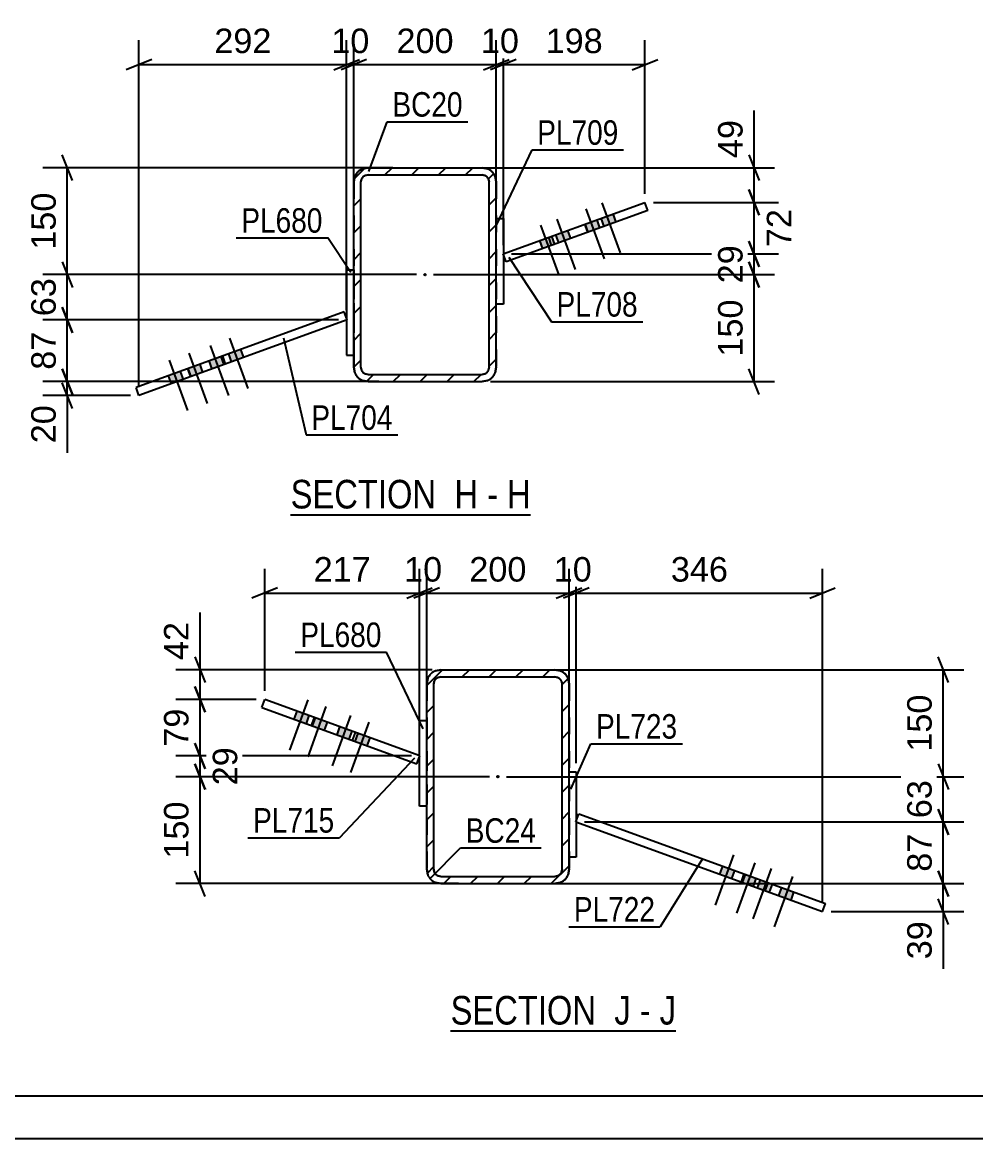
# Model space of a CAD drawing. Header units: millimetres. Extents: x -424 to 417, y -243 to 351.
# Drawn here: x -191.5 to -80, y -242.8 to -112.3 of the extents above; entities that cross this region are included whole.
import ezdxf

# ---------------------------------------------------------------- set-up
doc = ezdxf.new("R2010")
doc.units = ezdxf.units.MM
doc.linetypes.add('DXK_LINE_DOT2', pattern=[3.9198, 1.9599, -1.9599])
doc.linetypes.add('DXK_LINE_DOT3', pattern=[5.9187, 2.979, -0.9799, 0.9799, -0.9799])
doc.styles.add('Arial', font='ARIAL.TTF', dxfattribs={"height": 0.2})
doc.styles.add('Arial Narrow', font='ARIALN.TTF', dxfattribs={"height": 0.2})

# ---------------------------------------------------------------- blocks, each defined once
blk = doc.blocks.new('Unknown-284935898-1134')
at = {"color": 5, "linetype": 'Continuous'}
for p, q in [((-419.47, -237.77), (411.53, -237.77)), ((-424.47, -242.77), (416.53, -242.77))]:
    blk.add_line(p, q, dxfattribs=at)
blk = doc.blocks.new('Unknown-284935898-23 - 12890')
at = {"color": 6, "linetype": 'Continuous'}
blk.add_line((-160.09, -169.84), (-132.02, -169.84), dxfattribs=at)
at = {"color": 0, "linetype": 'Continuous'}
for points in [[(-141.98, -169.09), (-141.98, -165.59), (-160.09, -165.59), (-160.09, -169.09)], [(-138.16, -169.09), (-138.16, -165.59), (-140.93, -165.59), (-140.93, -169.09)], [(-135.83, -169.09), (-135.83, -165.59), (-137.11, -165.59), (-137.11, -169.09)], [(-132.02, -169.09), (-132.02, -165.59), (-134.78, -165.59), (-134.78, -169.09)]]:
    blk.add_wipeout(points, dxfattribs=at)
at = {"color": 7, "linetype": 'Continuous', "style": 'Arial Narrow'}
for s, p in [('SECTION ', (-160.09, -169.09)), ('H', (-140.93, -169.09)), ('H', (-134.78, -169.09)), ('-', (-137.11, -169.09))]:
    blk.add_text(s, height=3.34, dxfattribs=at).set_placement(p)
blk = doc.blocks.new('Unknown-284935898-24 - 13283')
at = {"color": 6, "linetype": 'Continuous'}
blk.add_line((-141.38, -230.18), (-115.02, -230.18), dxfattribs=at)
at = {"color": 0, "linetype": 'Continuous'}
for points in [[(-123.28, -229.43), (-123.28, -225.93), (-141.38, -225.93), (-141.38, -229.43)], [(-120.31, -229.43), (-120.31, -225.93), (-122.23, -225.93), (-122.23, -229.43)], [(-117.98, -229.43), (-117.98, -225.93), (-119.26, -225.93), (-119.26, -229.43)], [(-115.02, -229.43), (-115.02, -225.93), (-116.93, -225.93), (-116.93, -229.43)]]:
    blk.add_wipeout(points, dxfattribs=at)
at = {"color": 7, "linetype": 'Continuous', "style": 'Arial Narrow'}
for s, p in [('SECTION ', (-141.38, -229.43)), ('J', (-122.23, -229.43)), ('J', (-116.93, -229.43)), ('-', (-119.26, -229.43))]:
    blk.add_text(s, height=3.34, dxfattribs=at).set_placement(p)
blk = doc.blocks.new('Part-284935898-12977 - 12890')
at = {"color": 2, "linetype": 'Continuous'}
for p, q in [((-135.25, -139.33), (-118.66, -133.3)), ((-118.32, -134.24), (-134.9, -140.27)), ((-118.32, -134.24), (-118.66, -133.3)), ((-129.56, -138.33), (-129.9, -137.39)), ((-134.9, -140.27), (-135.25, -139.33))]:
    blk.add_line(p, q, dxfattribs=at)
at = {"color": 7, "linetype": 'DXK_LINE_DOT2'}
blk.add_line((-125.29, -136.77), (-125.64, -135.83), dxfattribs=at)
blk = doc.blocks.new('Part-284935898-12896 - 12890')
at = {"linetype": 'Continuous'}
h = blk.add_hatch(dxfattribs=at)
h.set_pattern_fill('', scale=0.7, style=0, pattern_type=0)
h.set_pattern_definition([(45, (-152.7036, -152.5855), (-1.57154, 1.57154), [])])
h.paths.add_polyline_path([(-152.7, -130.92), (-152.7, -152.59), (-152.58, -153.22), (-152.22, -153.76), (-151.67, -154.13), (-151.04, -154.25), (-137.7, -154.25), (-137.07, -154.13), (-136.53, -153.76), (-136.16, -153.22), (-136.04, -152.59), (-136.04, -130.92), (-136.16, -130.28), (-136.53, -129.74), (-137.07, -129.38), (-137.7, -129.25), (-151.04, -129.25), (-151.67, -129.38), (-152.22, -129.74), (-152.58, -130.28)])
h.paths.add_polyline_path([(-151.63, -130.33), (-151.36, -130.15), (-151.04, -130.09), (-137.7, -130.09), (-137.38, -130.15), (-137.11, -130.33), (-136.93, -130.6), (-136.87, -130.92), (-136.87, -152.59), (-136.93, -152.9), (-137.11, -153.17), (-137.38, -153.36), (-137.7, -153.42), (-151.04, -153.42), (-151.36, -153.36), (-151.63, -153.17), (-151.81, -152.9), (-151.87, -152.59), (-151.87, -130.92), (-151.81, -130.6)])
blk.add_hatch(color=246, dxfattribs=at).paths.add_polyline_path([(-144.37, -141.85, -1), (-144.37, -141.65, -1)])
at = {"color": 7, "linetype": 'DXK_LINE_DOT2'}
for p, q in [((-152.7, -130.92), (-152.58, -130.28)), ((-151.67, -129.38), (-151.04, -129.25)), ((-151.04, -130.09), (-151.36, -130.15)), ((-151.04, -129.25), (-137.7, -129.25)), ((-151.04, -130.09), (-137.7, -130.09)), ((-137.7, -129.25), (-137.07, -129.38)), ((-137.38, -130.15), (-137.7, -130.09)), ((-136.16, -130.28), (-136.04, -130.92)), ((-152.7, -130.92), (-152.7, -152.59)), ((-151.81, -130.6), (-151.87, -130.92)), ((-151.87, -152.59), (-151.87, -130.92)), ((-136.87, -130.92), (-136.93, -130.6)), ((-136.87, -152.59), (-136.87, -130.92)), ((-136.04, -130.92), (-136.04, -152.59)), ((-152.58, -153.22), (-152.7, -152.59)), ((-151.87, -152.59), (-151.81, -152.9)), ((-136.93, -152.9), (-136.87, -152.59)), ((-136.04, -152.59), (-136.16, -153.22)), ((-151.36, -153.36), (-151.04, -153.42)), ((-151.04, -153.42), (-137.7, -153.42)), ((-137.7, -153.42), (-137.38, -153.36)), ((-151.04, -154.25), (-151.67, -154.13)), ((-151.04, -154.25), (-137.7, -154.25)), ((-137.07, -154.13), (-137.7, -154.25))]:
    blk.add_line(p, q, dxfattribs=at)
at = {"color": 2, "linetype": 'Continuous'}
for p, q in [((-152.58, -130.28), (-152.7, -130.92)), ((-151.04, -129.25), (-151.67, -129.38)), ((-151.36, -130.15), (-151.04, -130.09)), ((-151.04, -129.25), (-137.7, -129.25)), ((-151.04, -130.09), (-137.7, -130.09)), ((-137.07, -129.38), (-137.7, -129.25)), ((-137.7, -130.09), (-137.38, -130.15)), ((-136.04, -130.92), (-136.16, -130.28)), ((-152.7, -152.59), (-152.7, -130.92)), ((-151.87, -130.92), (-151.81, -130.6)), ((-151.87, -152.59), (-151.87, -130.92)), ((-136.93, -130.6), (-136.87, -130.92)), ((-136.87, -152.59), (-136.87, -130.92)), ((-136.04, -152.59), (-136.04, -130.92)), ((-152.7, -152.59), (-152.58, -153.22)), ((-151.81, -152.9), (-151.87, -152.59)), ((-136.87, -152.59), (-136.93, -152.9)), ((-136.16, -153.22), (-136.04, -152.59)), ((-151.04, -153.42), (-151.36, -153.36)), ((-151.04, -153.42), (-137.7, -153.42)), ((-137.38, -153.36), (-137.7, -153.42)), ((-151.67, -154.13), (-151.04, -154.25)), ((-151.04, -154.25), (-137.7, -154.25)), ((-137.7, -154.25), (-137.07, -154.13))]:
    blk.add_line(p, q, dxfattribs=at)
at = {"color": 7, "linetype": 'DXK_LINE_DOT3'}
blk.add_line((-144.37, -141.75), (-144.37, -141.75), dxfattribs=at)
at = {"color": 246, "linetype": 'DXK_LINE_DOT2'}
blk.add_line((-144.37, -141.75), (-144.37, -141.75), dxfattribs=at)
at = {"color": 246, "linetype": 'Continuous'}
blk.add_circle((-144.37, -141.75), 0.1, dxfattribs=at)
at = {"color": 7, "linetype": 'DXK_LINE_DOT2'}
for centre, radius, start, end in [((-151.04, -130.92), 1.67, 112.5, 157.5), ((-151.04, -130.92), 0.833, 112.5, 157.5), ((-137.7, -130.92), 0.833, 22.5, 67.5), ((-137.7, -130.92), 1.67, 22.5, 67.5), ((-151.04, -152.59), 1.67, 202.5, 247.5), ((-151.04, -152.59), 0.833, 202.5, 247.5), ((-137.7, -152.59), 0.833, 292.5, 337.5), ((-137.7, -152.59), 1.67, 292.5, 337.5)]:
    blk.add_arc(centre, radius, start, end, dxfattribs=at)
at = {"color": 2, "linetype": 'Continuous'}
for centre, radius, start, end in [((-151.04, -130.92), 1.67, 112.5, 157.5), ((-151.04, -130.92), 0.833, 112.5, 157.5), ((-137.7, -130.92), 0.833, 22.5, 67.5), ((-137.7, -130.92), 1.67, 22.5, 67.5), ((-151.04, -152.59), 1.67, 202.5, 247.5), ((-151.04, -152.59), 0.833, 202.5, 247.5), ((-137.7, -152.59), 0.833, 292.5, 337.5), ((-137.7, -152.59), 1.67, 292.5, 337.5)]:
    blk.add_arc(centre, radius, start, end, dxfattribs=at)
blk = doc.blocks.new('Bolt-284935898-13014 - 12890')
at = {"linetype": 'Continuous'}
for points in [[(-168.24, -151.34), (-169.65, -151.85), (-169.31, -152.79), (-167.9, -152.28)], [(-165.96, -150.51), (-167.37, -151.02), (-167.03, -151.96), (-165.62, -151.45)], [(-170.73, -152.25), (-172.14, -152.76), (-171.8, -153.7), (-170.39, -153.19)], [(-173.01, -153.08), (-174.42, -153.59), (-174.08, -154.53), (-172.67, -154.02)]]:
    blk.add_hatch(color=1, dxfattribs=at).paths.add_polyline_path(points)
at = {"color": 1, "linetype": 'Continuous'}
for p, q in [((-169.52, -150.03), (-167.38, -155.9)), ((-167.23, -149.2), (-165.1, -155.07)), ((-172, -150.94), (-169.87, -156.81)), ((-168.24, -151.34), (-167.9, -152.28)), ((-167.37, -151.02), (-167.03, -151.96)), ((-165.96, -150.51), (-165.62, -151.45)), ((-174.29, -151.77), (-172.15, -157.64)), ((-170.73, -152.25), (-170.39, -153.19)), ((-169.65, -151.85), (-169.31, -152.79)), ((-174.42, -153.59), (-174.08, -154.53)), ((-173.01, -153.08), (-172.67, -154.02)), ((-172.14, -152.76), (-171.8, -153.7))]:
    blk.add_line(p, q, dxfattribs=at)
blk = doc.blocks.new('Part-284935898-12942 - 12890')
at = {"color": 2, "linetype": 'Continuous'}
for p, q in [((-136.04, -145.19), (-136.04, -135.19)), ((-136.04, -135.19), (-135.2, -135.19)), ((-135.2, -135.19), (-135.2, -145.19)), ((-135.2, -145.19), (-136.04, -145.19))]:
    blk.add_line(p, q, dxfattribs=at)
blk = doc.blocks.new('Part-284935898-12988 - 12890')
at = {"color": 2, "linetype": 'Continuous'}
for p, q in [((-153.84, -146.1), (-178.18, -154.96)), ((-153.49, -147.04), (-153.84, -146.1)), ((-153.49, -147.04), (-177.84, -155.9)), ((-167.7, -152.21), (-168.04, -151.27)), ((-177.84, -155.9), (-178.18, -154.96))]:
    blk.add_line(p, q, dxfattribs=at)
at = {"color": 7, "linetype": 'DXK_LINE_DOT2'}
blk.add_line((-171.72, -153.67), (-172.06, -152.73), dxfattribs=at)
blk = doc.blocks.new('Part-284935898-12964 - 12890')
at = {"color": 2, "linetype": 'Continuous'}
for p, q in [((-153.54, -141.18), (-153.54, -151.18)), ((-153.54, -141.18), (-152.7, -141.18)), ((-153.54, -151.18), (-152.7, -151.18))]:
    blk.add_line(p, q, dxfattribs=at)
at = {"color": 7, "linetype": 'DXK_LINE_DOT2'}
blk.add_line((-152.7, -141.18), (-152.7, -151.18), dxfattribs=at)
blk = doc.blocks.new('Bolt-284935898-13003 - 12890')
at = {"linetype": 'Continuous'}
for points in [[(-124.29, -135.35), (-125.7, -135.86), (-125.36, -136.8), (-123.95, -136.29)], [(-122.4, -134.66), (-123.81, -135.17), (-123.47, -136.11), (-122.06, -135.6)], [(-127.69, -136.58), (-129.1, -137.1), (-128.76, -138.04), (-127.35, -137.52)], [(-129.58, -137.27), (-130.99, -137.78), (-130.65, -138.72), (-129.24, -138.21)]]:
    blk.add_hatch(color=1, dxfattribs=at).paths.add_polyline_path(points)
at = {"color": 1, "linetype": 'Continuous'}
for p, q in [((-125.57, -134.04), (-123.43, -139.91)), ((-123.68, -133.35), (-121.54, -139.22)), ((-128.97, -135.27), (-126.83, -141.15)), ((-124.29, -135.35), (-123.95, -136.29)), ((-123.81, -135.17), (-123.47, -136.11)), ((-122.4, -134.66), (-122.06, -135.6)), ((-130.86, -135.96), (-128.72, -141.83)), ((-127.69, -136.58), (-127.35, -137.52)), ((-125.7, -135.86), (-125.36, -136.8)), ((-130.99, -137.78), (-130.65, -138.72)), ((-129.58, -137.27), (-129.24, -138.21)), ((-129.1, -137.1), (-128.76, -138.04))]:
    blk.add_line(p, q, dxfattribs=at)
blk = doc.blocks.new('Part-284935898-13380 - 13283')
at = {"color": 2, "linetype": 'Continuous'}
for p, q in [((-126.73, -205.73), (-126.38, -204.79)), ((-126.38, -204.79), (-97.54, -215.29)), ((-126.73, -205.73), (-97.88, -216.23)), ((-107.23, -212.83), (-106.89, -211.89)), ((-97.88, -216.23), (-97.54, -215.29))]:
    blk.add_line(p, q, dxfattribs=at)
at = {"color": 7, "linetype": 'DXK_LINE_DOT2'}
blk.add_line((-104.59, -213.79), (-104.24, -212.85), dxfattribs=at)
blk = doc.blocks.new('Bolt-284935898-13406 - 13283')
at = {"linetype": 'Continuous'}
for points in [[(-109.92, -211.85), (-108.51, -212.36), (-108.17, -211.42), (-109.57, -210.91)], [(-107.41, -212.76), (-106, -213.27), (-105.66, -212.34), (-107.07, -211.82)], [(-105.52, -213.45), (-104.11, -213.96), (-103.77, -213.02), (-105.17, -212.51)], [(-103.01, -214.36), (-101.6, -214.88), (-101.26, -213.94), (-102.67, -213.42)]]:
    blk.add_hatch(color=1, dxfattribs=at).paths.add_polyline_path(points)
at = {"color": 1, "linetype": 'Continuous'}
for p, q in [((-108.3, -209.6), (-110.44, -215.47)), ((-109.57, -210.91), (-109.92, -211.85)), ((-108.17, -211.42), (-108.51, -212.36)), ((-105.79, -210.51), (-107.93, -216.39)), ((-103.9, -211.2), (-106.04, -217.07)), ((-107.07, -211.82), (-107.41, -212.76)), ((-105.66, -212.34), (-106, -213.27)), ((-105.17, -212.51), (-105.52, -213.45)), ((-101.39, -212.11), (-103.53, -217.99)), ((-103.77, -213.02), (-104.11, -213.96)), ((-102.67, -213.42), (-103.01, -214.36)), ((-101.26, -213.94), (-101.6, -214.88))]:
    blk.add_line(p, q, dxfattribs=at)
blk = doc.blocks.new('Part-284935898-13287 - 13283')
at = {"linetype": 'Continuous'}
h = blk.add_hatch(dxfattribs=at)
h.set_pattern_fill('', scale=0.7, style=0, pattern_type=0)
h.set_pattern_definition([(45, (-127.6437, -188.977), (-1.57154, 1.57154), [])])
h.paths.add_polyline_path([(-127.52, -189.61), (-127.64, -188.98), (-128.01, -188.44), (-128.55, -188.08), (-129.18, -187.95), (-142.52, -187.95), (-143.15, -188.08), (-143.7, -188.44), (-144.06, -188.98), (-144.18, -189.61), (-144.18, -211.28), (-144.06, -211.92), (-143.7, -212.46), (-143.15, -212.82), (-142.52, -212.95), (-129.18, -212.95), (-128.55, -212.82), (-128.01, -212.46), (-127.64, -211.92), (-127.52, -211.28)])
h.paths.add_polyline_path([(-128.41, -211.6), (-128.59, -211.87), (-128.86, -212.05), (-129.18, -212.11), (-142.52, -212.11), (-142.84, -212.05), (-143.11, -211.87), (-143.29, -211.6), (-143.35, -211.28), (-143.35, -189.61), (-143.29, -189.3), (-143.11, -189.03), (-142.84, -188.84), (-142.52, -188.78), (-129.18, -188.78), (-128.86, -188.84), (-128.59, -189.03), (-128.41, -189.3), (-128.35, -189.61), (-128.35, -211.28)])
blk.add_hatch(color=246, dxfattribs=at).paths.add_polyline_path([(-135.85, -200.55, -1), (-135.85, -200.35, -1)])
at = {"color": 7, "linetype": 'DXK_LINE_DOT2'}
for p, q in [((-144.18, -189.61), (-144.06, -188.98)), ((-143.15, -188.08), (-142.52, -187.95)), ((-142.52, -188.78), (-142.84, -188.84)), ((-142.52, -187.95), (-129.18, -187.95)), ((-142.52, -188.78), (-129.18, -188.78)), ((-129.18, -187.95), (-128.55, -188.08)), ((-128.86, -188.84), (-129.18, -188.78)), ((-127.64, -188.98), (-127.52, -189.61)), ((-144.18, -189.61), (-144.18, -211.28)), ((-143.29, -189.3), (-143.35, -189.61)), ((-143.35, -211.28), (-143.35, -189.61)), ((-128.35, -189.61), (-128.41, -189.3)), ((-128.35, -211.28), (-128.35, -189.61)), ((-127.52, -189.61), (-127.52, -211.28)), ((-144.06, -211.92), (-144.18, -211.28)), ((-143.35, -211.28), (-143.29, -211.6)), ((-128.41, -211.6), (-128.35, -211.28)), ((-127.52, -211.28), (-127.64, -211.92)), ((-142.84, -212.05), (-142.52, -212.11)), ((-142.52, -212.11), (-129.18, -212.11)), ((-129.18, -212.11), (-128.86, -212.05)), ((-142.52, -212.95), (-143.15, -212.82)), ((-142.52, -212.95), (-129.18, -212.95)), ((-128.55, -212.82), (-129.18, -212.95))]:
    blk.add_line(p, q, dxfattribs=at)
at = {"color": 2, "linetype": 'Continuous'}
for p, q in [((-144.06, -188.98), (-144.18, -189.61)), ((-142.52, -187.95), (-143.15, -188.08)), ((-142.84, -188.84), (-142.52, -188.78)), ((-142.52, -187.95), (-129.18, -187.95)), ((-142.52, -188.78), (-129.18, -188.78)), ((-128.55, -188.08), (-129.18, -187.95)), ((-129.18, -188.78), (-128.86, -188.84)), ((-127.52, -189.61), (-127.64, -188.98)), ((-144.18, -211.28), (-144.18, -189.61)), ((-143.35, -189.61), (-143.29, -189.3)), ((-143.35, -211.28), (-143.35, -189.61)), ((-128.41, -189.3), (-128.35, -189.61)), ((-128.35, -211.28), (-128.35, -189.61)), ((-127.52, -211.28), (-127.52, -189.61)), ((-144.18, -211.28), (-144.06, -211.92)), ((-143.29, -211.6), (-143.35, -211.28)), ((-128.35, -211.28), (-128.41, -211.6)), ((-127.64, -211.92), (-127.52, -211.28)), ((-142.52, -212.11), (-142.84, -212.05)), ((-142.52, -212.11), (-129.18, -212.11)), ((-128.86, -212.05), (-129.18, -212.11)), ((-143.15, -212.82), (-142.52, -212.95)), ((-142.52, -212.95), (-129.18, -212.95)), ((-129.18, -212.95), (-128.55, -212.82))]:
    blk.add_line(p, q, dxfattribs=at)
at = {"color": 7, "linetype": 'DXK_LINE_DOT3'}
blk.add_line((-135.85, -200.45), (-135.85, -200.45), dxfattribs=at)
at = {"color": 246, "linetype": 'DXK_LINE_DOT2'}
blk.add_line((-135.85, -200.45), (-135.85, -200.45), dxfattribs=at)
at = {"color": 246, "linetype": 'Continuous'}
blk.add_circle((-135.85, -200.45), 0.1, dxfattribs=at)
at = {"color": 7, "linetype": 'DXK_LINE_DOT2'}
for centre, radius, start, end in [((-142.52, -189.61), 1.67, 112.5, 157.5), ((-142.52, -189.61), 0.833, 112.5, 157.5), ((-129.18, -189.61), 0.833, 22.5, 67.5), ((-129.18, -189.61), 1.67, 22.5, 67.5), ((-142.52, -211.28), 1.67, 202.5, 247.5), ((-142.52, -211.28), 0.833, 202.5, 247.5), ((-129.18, -211.28), 0.833, 292.5, 337.5), ((-129.18, -211.28), 1.67, 292.5, 337.5)]:
    blk.add_arc(centre, radius, start, end, dxfattribs=at)
at = {"color": 2, "linetype": 'Continuous'}
for centre, radius, start, end in [((-142.52, -189.61), 1.67, 112.5, 157.5), ((-142.52, -189.61), 0.833, 112.5, 157.5), ((-129.18, -189.61), 0.833, 22.5, 67.5), ((-129.18, -189.61), 1.67, 22.5, 67.5), ((-142.52, -211.28), 1.67, 202.5, 247.5), ((-142.52, -211.28), 0.833, 202.5, 247.5), ((-129.18, -211.28), 0.833, 292.5, 337.5), ((-129.18, -211.28), 1.67, 292.5, 337.5)]:
    blk.add_arc(centre, radius, start, end, dxfattribs=at)
blk = doc.blocks.new('Part-284935898-13373 - 13283')
at = {"color": 2, "linetype": 'Continuous'}
for p, q in [((-163.46, -192.36), (-163.12, -191.42)), ((-144.97, -198.02), (-163.12, -191.42)), ((-163.46, -192.36), (-145.32, -198.96)), ((-152.84, -196.23), (-152.5, -195.29)), ((-145.32, -198.96), (-144.97, -198.02))]:
    blk.add_line(p, q, dxfattribs=at)
at = {"color": 7, "linetype": 'DXK_LINE_DOT2'}
blk.add_line((-157.67, -194.47), (-157.32, -193.53), dxfattribs=at)
blk = doc.blocks.new('Part-284935898-13341 - 13283')
at = {"color": 2, "linetype": 'Continuous'}
for p, q in [((-145.02, -203.89), (-145.02, -193.89)), ((-145.02, -193.89), (-144.18, -193.89)), ((-144.18, -203.89), (-145.02, -203.89))]:
    blk.add_line(p, q, dxfattribs=at)
at = {"color": 7, "linetype": 'DXK_LINE_DOT2'}
blk.add_line((-144.18, -193.89), (-144.18, -203.89), dxfattribs=at)
blk = doc.blocks.new('Part-284935898-13355 - 13283')
at = {"color": 2, "linetype": 'Continuous'}
for p, q in [((-127.52, -199.87), (-126.68, -199.87)), ((-126.68, -199.87), (-126.68, -209.87)), ((-126.68, -209.87), (-127.52, -209.87))]:
    blk.add_line(p, q, dxfattribs=at)
at = {"color": 7, "linetype": 'DXK_LINE_DOT2'}
blk.add_line((-127.52, -209.87), (-127.52, -199.87), dxfattribs=at)
blk = doc.blocks.new('Bolt-284935898-13399 - 13283')
at = {"linetype": 'Continuous'}
for points in [[(-157.95, -193.3), (-159.36, -192.79), (-159.7, -193.73), (-158.29, -194.24)], [(-155.82, -194.08), (-157.23, -193.56), (-157.57, -194.5), (-156.17, -195.02)], [(-152.95, -195.12), (-154.36, -194.61), (-154.7, -195.55), (-153.29, -196.06)], [(-150.83, -195.89), (-152.24, -195.38), (-152.58, -196.32), (-151.17, -196.83)]]:
    blk.add_hatch(color=1, dxfattribs=at).paths.add_polyline_path(points)
at = {"color": 1, "linetype": 'Continuous'}
for p, q in [((-158.08, -191.48), (-160.22, -197.35)), ((-159.36, -192.79), (-159.7, -193.73)), ((-155.96, -192.25), (-158.1, -198.13)), ((-157.95, -193.3), (-158.29, -194.24)), ((-157.23, -193.56), (-157.57, -194.5)), ((-155.82, -194.08), (-156.17, -195.02)), ((-153.09, -193.3), (-155.22, -199.17)), ((-150.96, -194.07), (-153.1, -199.95)), ((-154.36, -194.61), (-154.7, -195.55)), ((-152.95, -195.12), (-153.29, -196.06)), ((-152.24, -195.38), (-152.58, -196.32)), ((-150.83, -195.89), (-151.17, -196.83))]:
    blk.add_line(p, q, dxfattribs=at)
blk = doc.blocks.new('StraightDimension-284935898-17700 - 12890')
at = {"color": 7, "linetype": 'Continuous'}
for p, q in [((-153.54, -145.92), (-153.54, -114.35)), ((-152.7, -140.18), (-152.7, -114.35)), ((-155.04, -117.8), (-152.04, -116.6)), ((-151.2, -116.6), (-154.2, -117.8)), ((-153.54, -117.2), (-152.7, -117.2))]:
    blk.add_line(p, q, dxfattribs=at)
at = {"color": 0}
blk.add_wipeout([(-150.3, -116.45), (-150.3, -112.25), (-155.94, -112.25), (-155.94, -116.45)], dxfattribs=at)
at = {"color": 3, "style": 'Arial'}
blk.add_text('10', height=2.865, dxfattribs=at).set_placement((-155.34, -115.85))
blk = doc.blocks.new('StraightDimension-284935898-17761 - 12890')
at = {"color": 7, "linetype": 'Continuous'}
for p, q in [((-186.82, -140.25), (-185.62, -143.25)), ((-145.37, -141.75), (-189.07, -141.75)), ((-186.22, -147.04), (-186.22, -141.75)), ((-185.62, -148.54), (-186.82, -145.54)), ((-154.49, -147.04), (-189.07, -147.04))]:
    blk.add_line(p, q, dxfattribs=at)
at = {"color": 0}
blk.add_wipeout([(-186.97, -141.57), (-191.17, -141.57), (-191.17, -147.22), (-186.97, -147.22)], dxfattribs=at)
at = {"color": 3, "style": 'Arial'}
blk.add_text('63', height=2.865, rotation=90.0002, dxfattribs=at).set_placement((-187.57, -146.62))
blk = doc.blocks.new('StraightDimension-284935898-17697 - 12890')
at = {"color": 7, "linetype": 'Continuous'}
for p, q in [((-135.2, -138.32), (-135.2, -114.35)), ((-118.66, -132.3), (-118.66, -114.35)), ((-133.7, -116.6), (-136.7, -117.8)), ((-135.2, -117.2), (-118.66, -117.2)), ((-120.16, -117.8), (-117.16, -116.6))]:
    blk.add_line(p, q, dxfattribs=at)
at = {"color": 0}
blk.add_wipeout([(-123, -116.45), (-123, -112.25), (-130.87, -112.25), (-130.87, -116.45)], dxfattribs=at)
at = {"color": 3, "style": 'Arial'}
blk.add_text('198', height=2.865, dxfattribs=at).set_placement((-130.27, -115.85))
blk = doc.blocks.new('StraightDimension-284935898-17762 - 12890')
at = {"color": 7, "linetype": 'Continuous'}
for p, q in [((-186.82, -145.54), (-185.62, -148.54)), ((-154.49, -147.04), (-189.07, -147.04)), ((-186.22, -154.25), (-186.22, -147.04)), ((-185.62, -155.75), (-186.82, -152.75)), ((-149.78, -154.25), (-189.07, -154.25))]:
    blk.add_line(p, q, dxfattribs=at)
at = {"color": 0}
blk.add_wipeout([(-186.97, -147.82), (-191.17, -147.82), (-191.17, -153.47), (-186.97, -153.47)], dxfattribs=at)
at = {"color": 3, "style": 'Arial'}
blk.add_text('87', height=2.865, rotation=90.0002, dxfattribs=at).set_placement((-187.57, -152.87))
blk = doc.blocks.new('StraightDimension-284935898-17698 - 12890')
at = {"color": 7, "linetype": 'Continuous'}
for p, q in [((-136.04, -134.19), (-136.04, -114.35)), ((-135.2, -138.32), (-135.2, -114.35)), ((-137.54, -117.8), (-134.54, -116.6)), ((-133.7, -116.6), (-136.7, -117.8)), ((-136.04, -117.2), (-135.2, -117.2))]:
    blk.add_line(p, q, dxfattribs=at)
at = {"color": 0}
blk.add_wipeout([(-132.8, -116.45), (-132.8, -112.25), (-138.44, -112.25), (-138.44, -116.45)], dxfattribs=at)
at = {"color": 3, "style": 'Arial'}
blk.add_text('10', height=2.865, dxfattribs=at).set_placement((-137.84, -115.85))
blk = doc.blocks.new('StraightDimension-284935898-17763 - 12890')
at = {"color": 7, "linetype": 'Continuous'}
for p, q in [((-186.82, -152.75), (-185.62, -155.75)), ((-149.78, -154.25), (-189.07, -154.25)), ((-185.62, -157.4), (-186.82, -154.4)), ((-186.22, -155.9), (-186.22, -154.25)), ((-178.84, -155.9), (-189.07, -155.9)), ((-186.22, -155.9), (-186.22, -162.59)), ((-186.22, -155.9), (-186.22, -162.59))]:
    blk.add_line(p, q, dxfattribs=at)
at = {"color": 0}
blk.add_wipeout([(-186.97, -156.42), (-191.17, -156.42), (-191.17, -162.07), (-186.97, -162.07)], dxfattribs=at)
at = {"color": 3, "style": 'Arial'}
blk.add_text('20', height=2.865, rotation=90.0002, dxfattribs=at).set_placement((-187.57, -161.47))
blk = doc.blocks.new('StraightDimension-284935898-17699 - 12890')
at = {"color": 7, "linetype": 'Continuous'}
for p, q in [((-152.7, -140.18), (-152.7, -114.35)), ((-136.04, -134.19), (-136.04, -114.35)), ((-151.2, -116.6), (-154.2, -117.8)), ((-152.7, -117.2), (-136.04, -117.2)), ((-137.54, -117.8), (-134.54, -116.6))]:
    blk.add_line(p, q, dxfattribs=at)
at = {"color": 0}
blk.add_wipeout([(-140.43, -116.45), (-140.43, -112.25), (-148.31, -112.25), (-148.31, -116.45)], dxfattribs=at)
at = {"color": 3, "style": 'Arial'}
blk.add_text('200', height=2.865, dxfattribs=at).set_placement((-147.71, -115.85))
blk = doc.blocks.new('StraightDimension-284935898-17701 - 12890')
at = {"color": 7, "linetype": 'Continuous'}
for p, q in [((-177.84, -154.9), (-177.84, -114.35)), ((-153.54, -145.92), (-153.54, -114.35)), ((-176.34, -116.6), (-179.34, -117.8)), ((-177.84, -117.2), (-153.54, -117.2)), ((-155.04, -117.8), (-152.04, -116.6))]:
    blk.add_line(p, q, dxfattribs=at)
at = {"color": 0}
blk.add_wipeout([(-161.75, -116.45), (-161.75, -112.25), (-169.62, -112.25), (-169.62, -116.45)], dxfattribs=at)
at = {"color": 3, "style": 'Arial'}
blk.add_text('292', height=2.865, dxfattribs=at).set_placement((-169.02, -115.85))
blk = doc.blocks.new('StraightDimension-284935898-17760 - 12890')
at = {"color": 7, "linetype": 'Continuous'}
for p, q in [((-185.62, -130.75), (-186.82, -127.75)), ((-148.13, -129.25), (-189.07, -129.25)), ((-186.22, -141.75), (-186.22, -129.25)), ((-186.82, -140.25), (-185.62, -143.25)), ((-145.37, -141.75), (-189.07, -141.75))]:
    blk.add_line(p, q, dxfattribs=at)
at = {"color": 0}
blk.add_wipeout([(-186.97, -131.57), (-191.17, -131.57), (-191.17, -139.44), (-186.97, -139.44)], dxfattribs=at)
at = {"color": 3, "style": 'Arial'}
blk.add_text('150', height=2.865, rotation=90.0002, dxfattribs=at).set_placement((-187.57, -138.84))
blk = doc.blocks.new('StraightDimension-284935898-17793 - 12890')
at = {"color": 7, "linetype": 'Continuous'}
for p, q in [((-105.88, -129.25), (-105.88, -122.55)), ((-105.88, -129.25), (-105.88, -122.55)), ((-106.48, -127.75), (-105.28, -130.75)), ((-137.67, -129.25), (-103.48, -129.25)), ((-105.88, -133.3), (-105.88, -129.25)), ((-105.28, -134.8), (-106.48, -131.8)), ((-117.66, -133.3), (-103.48, -133.3))]:
    blk.add_line(p, q, dxfattribs=at)
at = {"color": 0}
blk.add_wipeout([(-106.63, -123.08), (-110.83, -123.08), (-110.83, -128.73), (-106.63, -128.73)], dxfattribs=at)
at = {"color": 3, "style": 'Arial'}
blk.add_text('49', height=2.865, rotation=90.0002, dxfattribs=at).set_placement((-107.23, -128.13))
blk = doc.blocks.new('StraightDimension-284935898-17794 - 12890')
at = {"color": 7, "linetype": 'Continuous'}
for p, q in [((-106.48, -131.8), (-105.28, -134.8)), ((-117.66, -133.3), (-103.03, -133.3)), ((-105.88, -139.33), (-105.88, -133.3)), ((-105.28, -140.83), (-106.48, -137.83)), ((-134.25, -139.33), (-103.03, -139.33))]:
    blk.add_line(p, q, dxfattribs=at)
at = {"color": 0}
blk.add_wipeout([(-100.93, -133.49), (-105.13, -133.49), (-105.13, -139.14), (-100.93, -139.14)], dxfattribs=at)
at = {"color": 3, "style": 'Arial'}
blk.add_text('72', height=2.865, rotation=90.0002, dxfattribs=at).set_placement((-101.53, -138.54))
blk = doc.blocks.new('StraightDimension-284935898-17795 - 12890')
at = {"color": 7, "linetype": 'Continuous'}
for p, q in [((-106.48, -137.83), (-105.28, -140.83)), ((-134.25, -139.33), (-103.48, -139.33)), ((-105.88, -141.75), (-105.88, -139.33)), ((-105.28, -143.25), (-106.48, -140.25)), ((-143.37, -141.75), (-103.48, -141.75))]:
    blk.add_line(p, q, dxfattribs=at)
at = {"color": 0}
blk.add_wipeout([(-106.63, -137.72), (-110.83, -137.72), (-110.83, -143.37), (-106.63, -143.37)], dxfattribs=at)
at = {"color": 3, "style": 'Arial'}
blk.add_text('29', height=2.865, rotation=90.0002, dxfattribs=at).set_placement((-107.23, -142.77))
blk = doc.blocks.new('StraightDimension-284935898-17796 - 12890')
at = {"color": 7, "linetype": 'Continuous'}
for p, q in [((-106.48, -140.25), (-105.28, -143.25)), ((-143.37, -141.75), (-103.48, -141.75)), ((-105.88, -154.25), (-105.88, -141.75)), ((-105.28, -155.75), (-106.48, -152.75)), ((-136.7, -154.25), (-103.48, -154.25))]:
    blk.add_line(p, q, dxfattribs=at)
at = {"color": 0}
blk.add_wipeout([(-106.63, -144.07), (-110.83, -144.07), (-110.83, -151.94), (-106.63, -151.94)], dxfattribs=at)
at = {"color": 3, "style": 'Arial'}
blk.add_text('150', height=2.865, rotation=90.0002, dxfattribs=at).set_placement((-107.23, -151.34))
blk = doc.blocks.new('StraightDimension-284935898-17988 - 13283')
at = {"color": 7, "linetype": 'Continuous'}
for p, q in [((-83.16, -189.45), (-84.36, -186.45)), ((-131.18, -187.95), (-81.36, -187.95)), ((-83.76, -200.45), (-83.76, -187.95)), ((-84.36, -198.95), (-83.16, -201.95)), ((-134.85, -200.45), (-81.36, -200.45))]:
    blk.add_line(p, q, dxfattribs=at)
at = {"color": 0}
blk.add_wipeout([(-84.51, -190.26), (-88.71, -190.26), (-88.71, -198.13), (-84.51, -198.13)], dxfattribs=at)
at = {"color": 3, "style": 'Arial'}
blk.add_text('150', height=2.865, rotation=90.0002, dxfattribs=at).set_placement((-85.11, -197.53))
blk = doc.blocks.new('StraightDimension-284935898-17877 - 13283')
at = {"color": 7, "linetype": 'Continuous'}
for p, q in [((-145.02, -197.01), (-145.02, -176.14)), ((-144.18, -192.89), (-144.18, -176.14)), ((-146.52, -179.59), (-143.52, -178.39)), ((-142.68, -178.39), (-145.68, -179.59)), ((-145.02, -178.99), (-144.18, -178.99))]:
    blk.add_line(p, q, dxfattribs=at)
at = {"color": 0}
blk.add_wipeout([(-141.78, -178.24), (-141.78, -174.04), (-147.42, -174.04), (-147.42, -178.24)], dxfattribs=at)
at = {"color": 3, "style": 'Arial'}
blk.add_text('10', height=2.865, dxfattribs=at).set_placement((-146.82, -177.64))
blk = doc.blocks.new('StraightDimension-284935898-17874 - 13283')
at = {"color": 7, "linetype": 'Continuous'}
for p, q in [((-126.68, -198.87), (-126.68, -176.14)), ((-97.88, -215.23), (-97.88, -176.14)), ((-125.18, -178.39), (-128.18, -179.59)), ((-99.38, -179.59), (-96.38, -178.39)), ((-126.68, -178.99), (-97.88, -178.99))]:
    blk.add_line(p, q, dxfattribs=at)
at = {"color": 0}
blk.add_wipeout([(-108.35, -178.24), (-108.35, -174.04), (-116.22, -174.04), (-116.22, -178.24)], dxfattribs=at)
at = {"color": 3, "style": 'Arial'}
blk.add_text('346', height=2.865, dxfattribs=at).set_placement((-115.62, -177.64))
blk = doc.blocks.new('StraightDimension-284935898-17875 - 13283')
at = {"color": 7, "linetype": 'Continuous'}
for p, q in [((-127.52, -198.87), (-127.52, -176.14)), ((-126.68, -198.87), (-126.68, -176.14)), ((-129.02, -179.59), (-126.02, -178.39)), ((-125.18, -178.39), (-128.18, -179.59)), ((-127.52, -178.99), (-126.68, -178.99))]:
    blk.add_line(p, q, dxfattribs=at)
at = {"color": 0}
blk.add_wipeout([(-124.28, -178.24), (-124.28, -174.04), (-129.92, -174.04), (-129.92, -178.24)], dxfattribs=at)
at = {"color": 3, "style": 'Arial'}
blk.add_text('10', height=2.865, dxfattribs=at).set_placement((-129.32, -177.64))
blk = doc.blocks.new('StraightDimension-284935898-17876 - 13283')
at = {"color": 7, "linetype": 'Continuous'}
for p, q in [((-144.18, -192.89), (-144.18, -176.14)), ((-127.52, -198.87), (-127.52, -176.14)), ((-142.68, -178.39), (-145.68, -179.59)), ((-129.02, -179.59), (-126.02, -178.39)), ((-144.18, -178.99), (-127.52, -178.99))]:
    blk.add_line(p, q, dxfattribs=at)
at = {"color": 0}
blk.add_wipeout([(-131.91, -178.24), (-131.91, -174.04), (-139.79, -174.04), (-139.79, -178.24)], dxfattribs=at)
at = {"color": 3, "style": 'Arial'}
blk.add_text('200', height=2.865, dxfattribs=at).set_placement((-139.19, -177.64))
blk = doc.blocks.new('StraightDimension-284935898-17878 - 13283')
at = {"color": 7, "linetype": 'Continuous'}
for p, q in [((-163.12, -190.42), (-163.12, -176.14)), ((-145.02, -197.01), (-145.02, -176.14)), ((-161.62, -178.39), (-164.62, -179.59)), ((-146.52, -179.59), (-143.52, -178.39)), ((-163.12, -178.99), (-145.02, -178.99))]:
    blk.add_line(p, q, dxfattribs=at)
at = {"color": 0}
blk.add_wipeout([(-150.13, -178.24), (-150.13, -174.04), (-158, -174.04), (-158, -178.24)], dxfattribs=at)
at = {"color": 3, "style": 'Arial'}
blk.add_text('217', height=2.865, dxfattribs=at).set_placement((-157.4, -177.64))
blk = doc.blocks.new('StraightDimension-284935898-17989 - 13283')
at = {"color": 7, "linetype": 'Continuous'}
for p, q in [((-84.36, -198.95), (-83.16, -201.95)), ((-134.85, -200.45), (-81.36, -200.45)), ((-83.76, -205.73), (-83.76, -200.45)), ((-83.16, -207.23), (-84.36, -204.23)), ((-125.73, -205.73), (-81.36, -205.73))]:
    blk.add_line(p, q, dxfattribs=at)
at = {"color": 0}
blk.add_wipeout([(-84.51, -200.27), (-88.71, -200.27), (-88.71, -205.91), (-84.51, -205.91)], dxfattribs=at)
at = {"color": 3, "style": 'Arial'}
blk.add_text('63', height=2.865, rotation=90.0002, dxfattribs=at).set_placement((-85.11, -205.31))
blk = doc.blocks.new('StraightDimension-284935898-17925 - 13283')
at = {"color": 7, "linetype": 'Continuous'}
for p, q in [((-170.69, -187.95), (-170.69, -181.25)), ((-170.69, -187.95), (-170.69, -181.25)), ((-171.29, -186.45), (-170.09, -189.45)), ((-143.52, -187.95), (-173.54, -187.95)), ((-170.69, -191.42), (-170.69, -187.95)), ((-170.09, -192.92), (-171.29, -189.92)), ((-164.12, -191.42), (-173.54, -191.42))]:
    blk.add_line(p, q, dxfattribs=at)
at = {"color": 0}
blk.add_wipeout([(-171.44, -181.78), (-175.64, -181.78), (-175.64, -187.42), (-171.44, -187.42)], dxfattribs=at)
at = {"color": 3, "style": 'Arial'}
blk.add_text('42', height=2.865, rotation=90.0002, dxfattribs=at).set_placement((-172.04, -186.82))
blk = doc.blocks.new('StraightDimension-284935898-17990 - 13283')
at = {"color": 7, "linetype": 'Continuous'}
for p, q in [((-84.36, -204.23), (-83.16, -207.23)), ((-125.73, -205.73), (-81.36, -205.73)), ((-83.76, -212.95), (-83.76, -205.73)), ((-83.16, -214.45), (-84.36, -211.45)), ((-130.3, -212.95), (-81.36, -212.95))]:
    blk.add_line(p, q, dxfattribs=at)
at = {"color": 0}
blk.add_wipeout([(-84.51, -206.52), (-88.71, -206.52), (-88.71, -212.16), (-84.51, -212.16)], dxfattribs=at)
at = {"color": 3, "style": 'Arial'}
blk.add_text('87', height=2.865, rotation=90.0002, dxfattribs=at).set_placement((-85.11, -211.56))
blk = doc.blocks.new('StraightDimension-284935898-17926 - 13283')
at = {"color": 7, "linetype": 'Continuous'}
for p, q in [((-171.29, -189.92), (-170.09, -192.92)), ((-164.12, -191.42), (-173.54, -191.42)), ((-170.69, -198.02), (-170.69, -191.42)), ((-170.09, -199.52), (-171.29, -196.52)), ((-145.97, -198.02), (-173.54, -198.02))]:
    blk.add_line(p, q, dxfattribs=at)
at = {"color": 0}
blk.add_wipeout([(-171.44, -191.9), (-175.64, -191.9), (-175.64, -197.55), (-171.44, -197.55)], dxfattribs=at)
at = {"color": 3, "style": 'Arial'}
blk.add_text('79', height=2.865, rotation=90.0002, dxfattribs=at).set_placement((-172.04, -196.95))
blk = doc.blocks.new('StraightDimension-284935898-17991 - 13283')
at = {"color": 7, "linetype": 'Continuous'}
for p, q in [((-84.36, -211.45), (-83.16, -214.45)), ((-130.3, -212.95), (-81.36, -212.95)), ((-83.76, -216.23), (-83.76, -212.95)), ((-83.16, -217.73), (-84.36, -214.73)), ((-96.88, -216.23), (-81.36, -216.23)), ((-83.76, -216.23), (-83.76, -222.93)), ((-83.76, -216.23), (-83.76, -222.93))]:
    blk.add_line(p, q, dxfattribs=at)
at = {"color": 0}
blk.add_wipeout([(-84.51, -216.76), (-88.71, -216.76), (-88.71, -222.4), (-84.51, -222.4)], dxfattribs=at)
at = {"color": 3, "style": 'Arial'}
blk.add_text('39', height=2.865, rotation=90.0002, dxfattribs=at).set_placement((-85.11, -221.8))
blk = doc.blocks.new('StraightDimension-284935898-17927 - 13283')
at = {"color": 7, "linetype": 'Continuous'}
for p, q in [((-171.29, -196.52), (-170.09, -199.52)), ((-145.97, -198.02), (-173.09, -198.02)), ((-170.69, -200.45), (-170.69, -198.02)), ((-170.09, -201.95), (-171.29, -198.95)), ((-136.85, -200.45), (-173.09, -200.45))]:
    blk.add_line(p, q, dxfattribs=at)
at = {"color": 0}
blk.add_wipeout([(-165.74, -196.41), (-169.94, -196.41), (-169.94, -202.06), (-165.74, -202.06)], dxfattribs=at)
at = {"color": 3, "style": 'Arial'}
blk.add_text('29', height=2.865, rotation=90.0002, dxfattribs=at).set_placement((-166.34, -201.46))
blk = doc.blocks.new('StraightDimension-284935898-17928 - 13283')
at = {"color": 7, "linetype": 'Continuous'}
for p, q in [((-171.29, -198.95), (-170.09, -201.95)), ((-136.85, -200.45), (-173.54, -200.45)), ((-170.69, -212.95), (-170.69, -200.45)), ((-170.09, -214.45), (-171.29, -211.45)), ((-140.44, -212.95), (-173.54, -212.95))]:
    blk.add_line(p, q, dxfattribs=at)
at = {"color": 0}
blk.add_wipeout([(-171.44, -202.76), (-175.64, -202.76), (-175.64, -210.63), (-171.44, -210.63)], dxfattribs=at)
at = {"color": 3, "style": 'Arial'}
blk.add_text('150', height=2.865, rotation=90.0002, dxfattribs=at).set_placement((-172.04, -210.03))
blk = doc.blocks.new('Mark-284935898-17831 - 12890')
at = {"color": 0}
blk.add_wipeout([(-139.97, -123.28), (-139.97, -120.28), (-148.19, -120.28), (-148.19, -123.28)], dxfattribs=at)
blk.add_wipeout([(-139.97, -123.28), (-139.97, -120.28), (-148.19, -120.28), (-148.19, -123.28)], dxfattribs=at)
at = {"color": 30, "linetype": 'Continuous'}
for p, q in [((-150.96, -129.69), (-148.79, -123.88)), ((-148.79, -123.88), (-139.37, -123.88))]:
    blk.add_line(p, q, dxfattribs=at)
at = {"color": 3, "style": 'Arial Narrow'}
blk.add_text('BC20', height=2.863, dxfattribs=at).set_placement((-148.19, -123.28))
blk = doc.blocks.new('Mark-284935898-17834 - 12890')
at = {"color": 0}
blk.add_wipeout([(-121.75, -126.57), (-121.75, -123.57), (-131.25, -123.57), (-131.25, -126.57)], dxfattribs=at)
blk.add_wipeout([(-121.75, -126.57), (-121.75, -123.57), (-131.25, -123.57), (-131.25, -126.57)], dxfattribs=at)
at = {"color": 30, "linetype": 'Continuous'}
for p, q in [((-136.04, -136.06), (-131.85, -127.17)), ((-131.85, -127.17), (-121.15, -127.17))]:
    blk.add_line(p, q, dxfattribs=at)
at = {"color": 3, "style": 'Arial Narrow'}
blk.add_text('PL709', height=2.863, dxfattribs=at).set_placement((-131.25, -126.57))
blk = doc.blocks.new('Mark-284935898-17837 - 12890')
at = {"color": 0}
blk.add_wipeout([(-156.35, -136.85), (-156.35, -133.85), (-165.86, -133.85), (-165.86, -136.85)], dxfattribs=at)
blk.add_wipeout([(-156.35, -136.85), (-156.35, -133.85), (-165.86, -133.85), (-165.86, -136.85)], dxfattribs=at)
at = {"color": 30, "linetype": 'Continuous'}
for p in [(-166.46, -137.45), (-153.05, -141.51)]:
    blk.add_line(p, (-155.75, -137.45), dxfattribs=at)
at = {"color": 3, "style": 'Arial Narrow'}
blk.add_text('PL680', height=2.863, dxfattribs=at).set_placement((-165.86, -136.85))
blk = doc.blocks.new('Mark-284935898-17840 - 12890')
at = {"color": 0}
blk.add_wipeout([(-119.48, -146.66), (-119.48, -143.66), (-128.99, -143.66), (-128.99, -146.66)], dxfattribs=at)
blk.add_wipeout([(-119.48, -146.66), (-119.48, -143.66), (-128.99, -143.66), (-128.99, -146.66)], dxfattribs=at)
at = {"color": 30, "linetype": 'Continuous'}
for p, q in [((-134.56, -139.71), (-129.59, -147.26)), ((-129.59, -147.26), (-118.88, -147.26))]:
    blk.add_line(p, q, dxfattribs=at)
at = {"color": 3, "style": 'Arial Narrow'}
blk.add_text('PL708', height=2.863, dxfattribs=at).set_placement((-128.99, -146.66))
blk = doc.blocks.new('Mark-284935898-17843 - 12890')
at = {"color": 0}
blk.add_wipeout([(-148.17, -159.9), (-148.17, -156.9), (-157.67, -156.9), (-157.67, -159.9)], dxfattribs=at)
blk.add_wipeout([(-148.17, -159.9), (-148.17, -156.9), (-157.67, -156.9), (-157.67, -159.9)], dxfattribs=at)
at = {"color": 30, "linetype": 'Continuous'}
for p, q in [((-160.93, -149.14), (-158.27, -160.5)), ((-158.27, -160.5), (-147.57, -160.5))]:
    blk.add_line(p, q, dxfattribs=at)
at = {"color": 3, "style": 'Arial Narrow'}
blk.add_text('PL704', height=2.863, dxfattribs=at).set_placement((-157.67, -159.9))
blk = doc.blocks.new('Mark-284935898-18031 - 13283')
at = {"color": 0}
blk.add_wipeout([(-114.86, -196), (-114.86, -193), (-124.37, -193), (-124.37, -196)], dxfattribs=at)
blk.add_wipeout([(-114.86, -196), (-114.86, -193), (-124.37, -193), (-124.37, -196)], dxfattribs=at)
at = {"color": 30, "linetype": 'Continuous'}
for p, q in [((-127.33, -201.9), (-124.97, -196.6)), ((-124.97, -196.6), (-114.26, -196.6))]:
    blk.add_line(p, q, dxfattribs=at)
at = {"color": 3, "style": 'Arial Narrow'}
blk.add_text('PL723', height=2.863, dxfattribs=at).set_placement((-124.37, -196))
blk = doc.blocks.new('Mark-284935898-18025 - 13283')
at = {"color": 0}
blk.add_wipeout([(-131.39, -208.18), (-131.39, -205.18), (-139.61, -205.18), (-139.61, -208.18)], dxfattribs=at)
blk.add_wipeout([(-131.39, -208.18), (-131.39, -205.18), (-139.61, -205.18), (-139.61, -208.18)], dxfattribs=at)
at = {"color": 30, "linetype": 'Continuous'}
for p, q in [((-143.75, -212.31), (-140.21, -208.78)), ((-140.21, -208.78), (-130.79, -208.78))]:
    blk.add_line(p, q, dxfattribs=at)
at = {"color": 3, "style": 'Arial Narrow'}
blk.add_text('BC24', height=2.863, dxfattribs=at).set_placement((-139.61, -208.18))
blk = doc.blocks.new('Mark-284935898-18028 - 13283')
at = {"color": 0}
blk.add_wipeout([(-149.46, -185.29), (-149.46, -182.29), (-158.96, -182.29), (-158.96, -185.29)], dxfattribs=at)
blk.add_wipeout([(-149.46, -185.29), (-149.46, -182.29), (-158.96, -182.29), (-158.96, -185.29)], dxfattribs=at)
at = {"color": 30, "linetype": 'Continuous'}
for p in [(-159.56, -185.89), (-144.6, -194.87)]:
    blk.add_line(p, (-148.86, -185.89), dxfattribs=at)
at = {"color": 3, "style": 'Arial Narrow'}
blk.add_text('PL680', height=2.863, dxfattribs=at).set_placement((-158.96, -185.29))
blk = doc.blocks.new('Mark-284935898-18034 - 13283')
at = {"color": 0}
blk.add_wipeout([(-154.98, -206.99), (-154.98, -203.99), (-164.48, -203.99), (-164.48, -206.99)], dxfattribs=at)
blk.add_wipeout([(-154.98, -206.99), (-154.98, -203.99), (-164.48, -203.99), (-164.48, -206.99)], dxfattribs=at)
at = {"color": 30, "linetype": 'Continuous'}
for p in [(-145.6, -198.27), (-165.08, -207.59)]:
    blk.add_line(p, (-154.38, -207.59), dxfattribs=at)
at = {"color": 3, "style": 'Arial Narrow'}
blk.add_text('PL715', height=2.863, dxfattribs=at).set_placement((-164.48, -206.99))
blk = doc.blocks.new('Mark-284935898-18037 - 13283')
at = {"color": 0}
blk.add_wipeout([(-117.45, -217.39), (-117.45, -214.39), (-126.96, -214.39), (-126.96, -217.39)], dxfattribs=at)
blk.add_wipeout([(-117.45, -217.39), (-117.45, -214.39), (-126.96, -214.39), (-126.96, -217.39)], dxfattribs=at)
at = {"color": 30, "linetype": 'Continuous'}
for p in [(-111.9, -210.06), (-127.56, -217.99)]:
    blk.add_line(p, (-116.85, -217.99), dxfattribs=at)
at = {"color": 3, "style": 'Arial Narrow'}
blk.add_text('PL722', height=2.863, dxfattribs=at).set_placement((-126.96, -217.39))

msp = doc.modelspace()

# ---------------------------------------------------------------- block references
for name in ['Unknown-284935898-1134', 'Part-284935898-12896 - 12890', 'Part-284935898-12977 - 12890', 'Bolt-284935898-13003 - 12890', 'Part-284935898-12942 - 12890', 'Part-284935898-12964 - 12890', 'Part-284935898-12988 - 12890', 'Bolt-284935898-13014 - 12890', 'Part-284935898-13287 - 13283', 'Part-284935898-13373 - 13283', 'Bolt-284935898-13399 - 13283', 'Part-284935898-13341 - 13283', 'Part-284935898-13355 - 13283', 'Part-284935898-13380 - 13283', 'Bolt-284935898-13406 - 13283']:
    msp.add_blockref(name, (0, 0))

# ---------------------------------------------------------------- next in the draw order: block references
for name in ['StraightDimension-284935898-17700 - 12890', 'StraightDimension-284935898-17697 - 12890', 'Unknown-284935898-23 - 12890', 'StraightDimension-284935898-17877 - 13283', 'StraightDimension-284935898-17988 - 13283', 'Unknown-284935898-24 - 13283']:
    msp.add_blockref(name, (0, 0))

# ---------------------------------------------------------------- next in the draw order: block references
for name in ['StraightDimension-284935898-17698 - 12890', 'StraightDimension-284935898-17761 - 12890', 'StraightDimension-284935898-17874 - 13283']:
    msp.add_blockref(name, (0, 0))

# ---------------------------------------------------------------- next in the draw order: block references
for name in ['StraightDimension-284935898-17699 - 12890', 'StraightDimension-284935898-17762 - 12890', 'StraightDimension-284935898-17875 - 13283']:
    msp.add_blockref(name, (0, 0))

# ---------------------------------------------------------------- next in the draw order: block references
for name in ['StraightDimension-284935898-17793 - 12890', 'StraightDimension-284935898-17763 - 12890', 'StraightDimension-284935898-17876 - 13283']:
    msp.add_blockref(name, (0, 0))

# ---------------------------------------------------------------- next in the draw order: block references
for name in ['StraightDimension-284935898-17701 - 12890', 'StraightDimension-284935898-17794 - 12890', 'StraightDimension-284935898-17878 - 13283', 'StraightDimension-284935898-17989 - 13283']:
    msp.add_blockref(name, (0, 0))

# ---------------------------------------------------------------- next in the draw order: block references
for name in ['Mark-284935898-17834 - 12890', 'StraightDimension-284935898-17760 - 12890', 'StraightDimension-284935898-17795 - 12890', 'Mark-284935898-17843 - 12890', 'StraightDimension-284935898-17925 - 13283', 'Mark-284935898-18031 - 13283', 'StraightDimension-284935898-17990 - 13283']:
    msp.add_blockref(name, (0, 0))

# ---------------------------------------------------------------- next in the draw order: block references
for name in ['Mark-284935898-17831 - 12890', 'Mark-284935898-17837 - 12890', 'StraightDimension-284935898-17796 - 12890', 'StraightDimension-284935898-17926 - 13283', 'StraightDimension-284935898-17991 - 13283']:
    msp.add_blockref(name, (0, 0))

# ---------------------------------------------------------------- next in the draw order: block references
for name in ['Mark-284935898-17840 - 12890', 'Mark-284935898-18028 - 13283', 'StraightDimension-284935898-17927 - 13283', 'Mark-284935898-18037 - 13283']:
    msp.add_blockref(name, (0, 0))

# ---------------------------------------------------------------- next in the draw order: block references
msp.add_blockref('StraightDimension-284935898-17928 - 13283', (0, 0))

# ---------------------------------------------------------------- next in the draw order: block references
for name in ['Mark-284935898-18034 - 13283', 'Mark-284935898-18025 - 13283']:
    msp.add_blockref(name, (0, 0))

doc.saveas('drawing.dxf')
